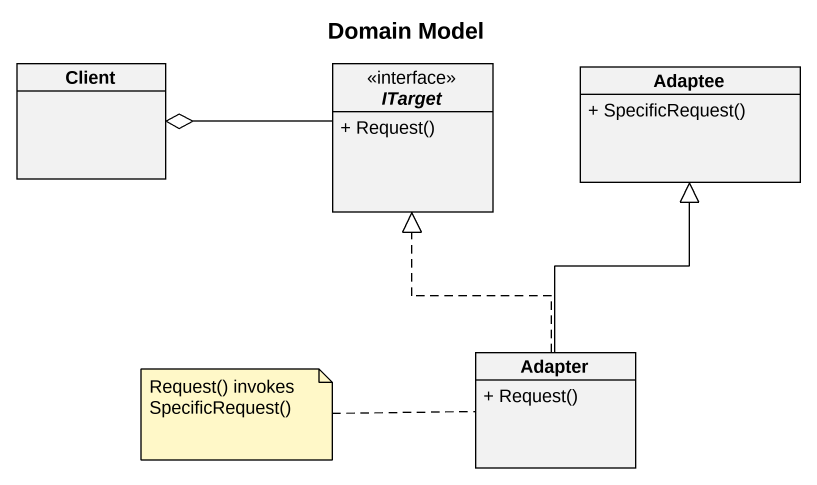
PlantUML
@startuml
title Domain Model
hide circle
hide empty members
skinparam classAttributeIconSize 0
class Client
interface ITarget {
  + Request()
}
class Adaptee {
  + SpecificRequest()
}
class Adapter {
  + Request()
}
ITarget -left-o Client
Adapter .up.|> ITarget
Adapter -up-|> Adaptee
note left of Adapter
  Request() invokes
  SpecificRequest()
end note
@enduml
